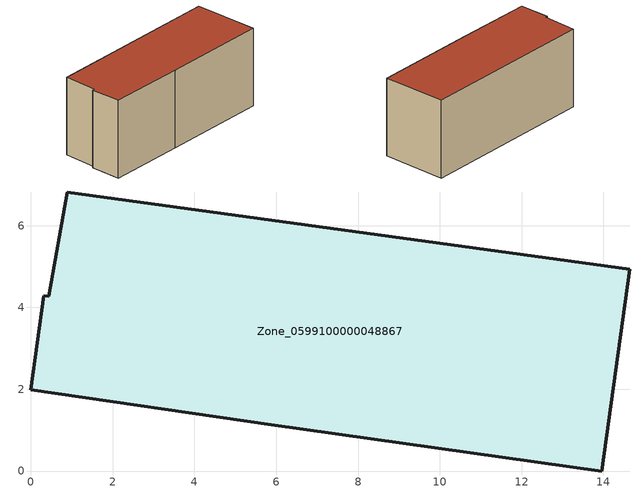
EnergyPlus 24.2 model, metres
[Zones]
Zone_0599100000048867
 floor ground (C_G): 0.43,4.27 0.89,6.82 14.64,4.94 13.96,0 5.88,1.13 0,1.98 0.32,4.29 z0
 wall outside (C_F): 0,1.98 5.88,1.13 13.96,0 14.64,4.94 0.89,6.82 0.43,4.27 0.32,4.29 0,1.98 z0:6.07
 roof outside (C_R): 0.89,6.82 0.43,4.27 0.32,4.29 0,1.98 5.88,1.13 13.96,0 14.64,4.94 z6.07
[BUILDING]
Pand.0599100000048867: North Axis=0; Terrain=City; Loads Convergence Tolerance Value=0.04; Temperature Convergence Tolerance Value=0.4; Solar Distribution=FullExterior; Maximum Number of Warmup Days=25; Minimum Number of Warmup Days=1
[Site:Location]
Rotterdam.The.Hague.AP_ZH_NLD Design_Conditions: Latitude=51.96; Longitude=4.45; Time Zone=1; Elevation=-4.5
[SITE:GROUNDTEMPERATURE:BUILDINGSURFACE]
18, 18, 18, 18, 18, 18, 18, 18, 18, 18, 18, 18
[MATERIAL] Thermal Absorptance=0.9; Solar Absorptance=0.7; Visible Absorptance=0.7
Name | Roughness | Thickness | Conductivity | Density | Specific Heat
G.TI.1946 | MediumSmooth | 0.15 | 1 | 540 | 1210
F.TI.1946 | Rough | 0.3 | 0.857143 | 1920 | 840
R.TI.1946 | MediumRough | 0.2 | 0.1 | 1500 | 1000
[CONSTRUCTION]
C_G: G.TI.1946
C_F: F.TI.1946
C_R: R.TI.1946
[ZONE]
Zone_0599100000048867: Type=1; Multiplier=1; Ceiling Height=Autocalculate; Volume=Autocalculate; Floor Area=autocalculate; Part of Total Floor Area=Yes
[ZONEINFILTRATION:DESIGNFLOWRATE]
Infil_Zone_0599100000048867: Zone or ZoneList or Space or SpaceList=Zone_0599100000048867; Schedule=AlwaysOn; Design Flow Rate Calculation Method=Flow/Area; Flow Rate per Floor Area=0.003; Constant Term Coefficient=1; Temperature Term Coefficient=0; Velocity Term Coefficient=0; Velocity Squared Term Coefficient=0
[HVACTEMPLATE:ZONE:IDEALLOADSAIRSYSTEM]
Zone_0599100000048867: Maximum Heating Supply Air Temperature=50; Minimum Cooling Supply Air Temperature=13; Maximum Heating Supply Air Humidity Ratio=0.0156; Minimum Cooling Supply Air Humidity Ratio=0.0077; Heating Limit=NoLimit; Cooling Limit=NoLimit; Dehumidification Control Type=ConstantSensibleHeatRatio; Cooling Sensible Heat Ratio=0.7; Dehumidification Setpoint=60; Humidification Control Type=None; Humidification Setpoint=30; Outdoor Air Method=None; Outdoor Air Flow Rate per Person=0.00944; Outdoor Air Flow Rate per Zone Floor Area=0; Outdoor Air Flow Rate per Zone=0; Demand Controlled Ventilation Type=None; Outdoor Air Economizer Type=NoEconomizer; Heat Recovery Type=None; Sensible Heat Recovery Effectiveness=0.7; Latent Heat Recovery Effectiveness=0.65
[ZONECONTROL:THERMOSTAT]
ThermostatControl_Zone_0599100000048867: Zone or ZoneList=Zone_0599100000048867; Control Type Schedule=DualSetpointControlType; Control 1=Thermostat_Zone_0599100000048867; Temperature Difference Between Cutout And Setpoint=0
[THERMOSTATSETPOINT:DUALSETPOINT]
Thermostat_Zone_0599100000048867: Heating Setpoint Temperature Schedule=HeatingSetpoint_Zone_0599100000048867; Cooling Setpoint Temperature Schedule=CoolingSetpoint_Zone_0599100000048867
[SCHEDULE:COMPACT]
HeatingSetpoint_Zone_0599100000048867: Through: 12/31, For: AllDays, Until: 24:00, 21
CoolingSetpoint_Zone_0599100000048867: Through: 12/31, For: AllDays, Until: 24:00, 24
DualSetpointControlType: Through: 12/31, For: AllDays, Until: 24:00, 4
AlwaysOn: Through: 12/31, For: AllDays, Until: 24:00, 1
